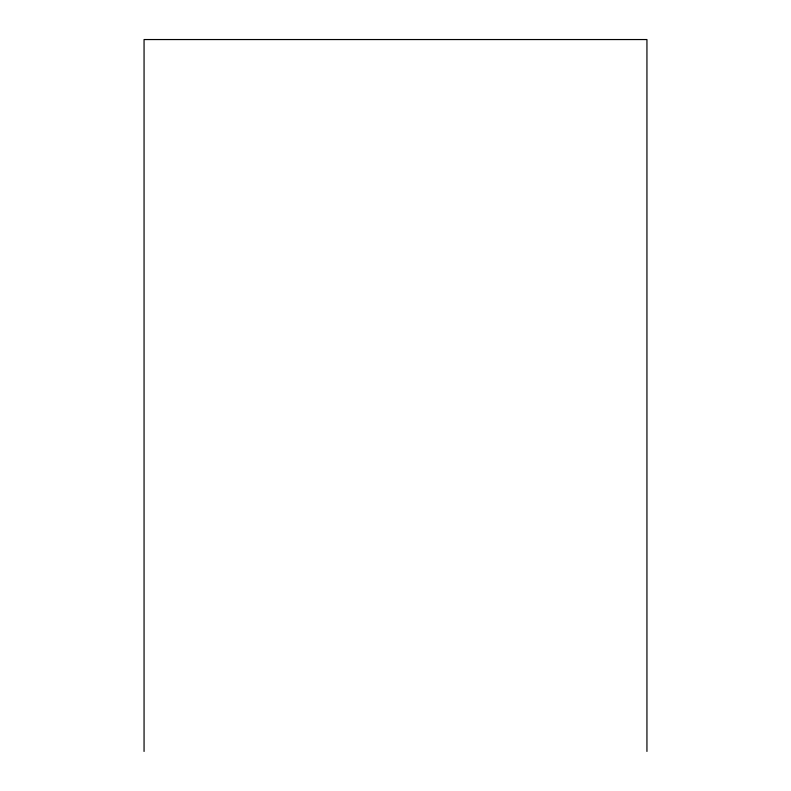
<?xml version="1.0" encoding="UTF-8"?>
<svg xmlns="http://www.w3.org/2000/svg" width="791" height="791" viewBox="0 0 791 791"><rect width="100%" height="100%" fill="white"/><g stroke="black" fill="none" stroke-linecap="round" stroke-linejoin="round"><path stroke-width="1.19" d="M646.939 751.45L646.939 39.55L144.061 39.55L144.061 751.45"/></g></svg>
